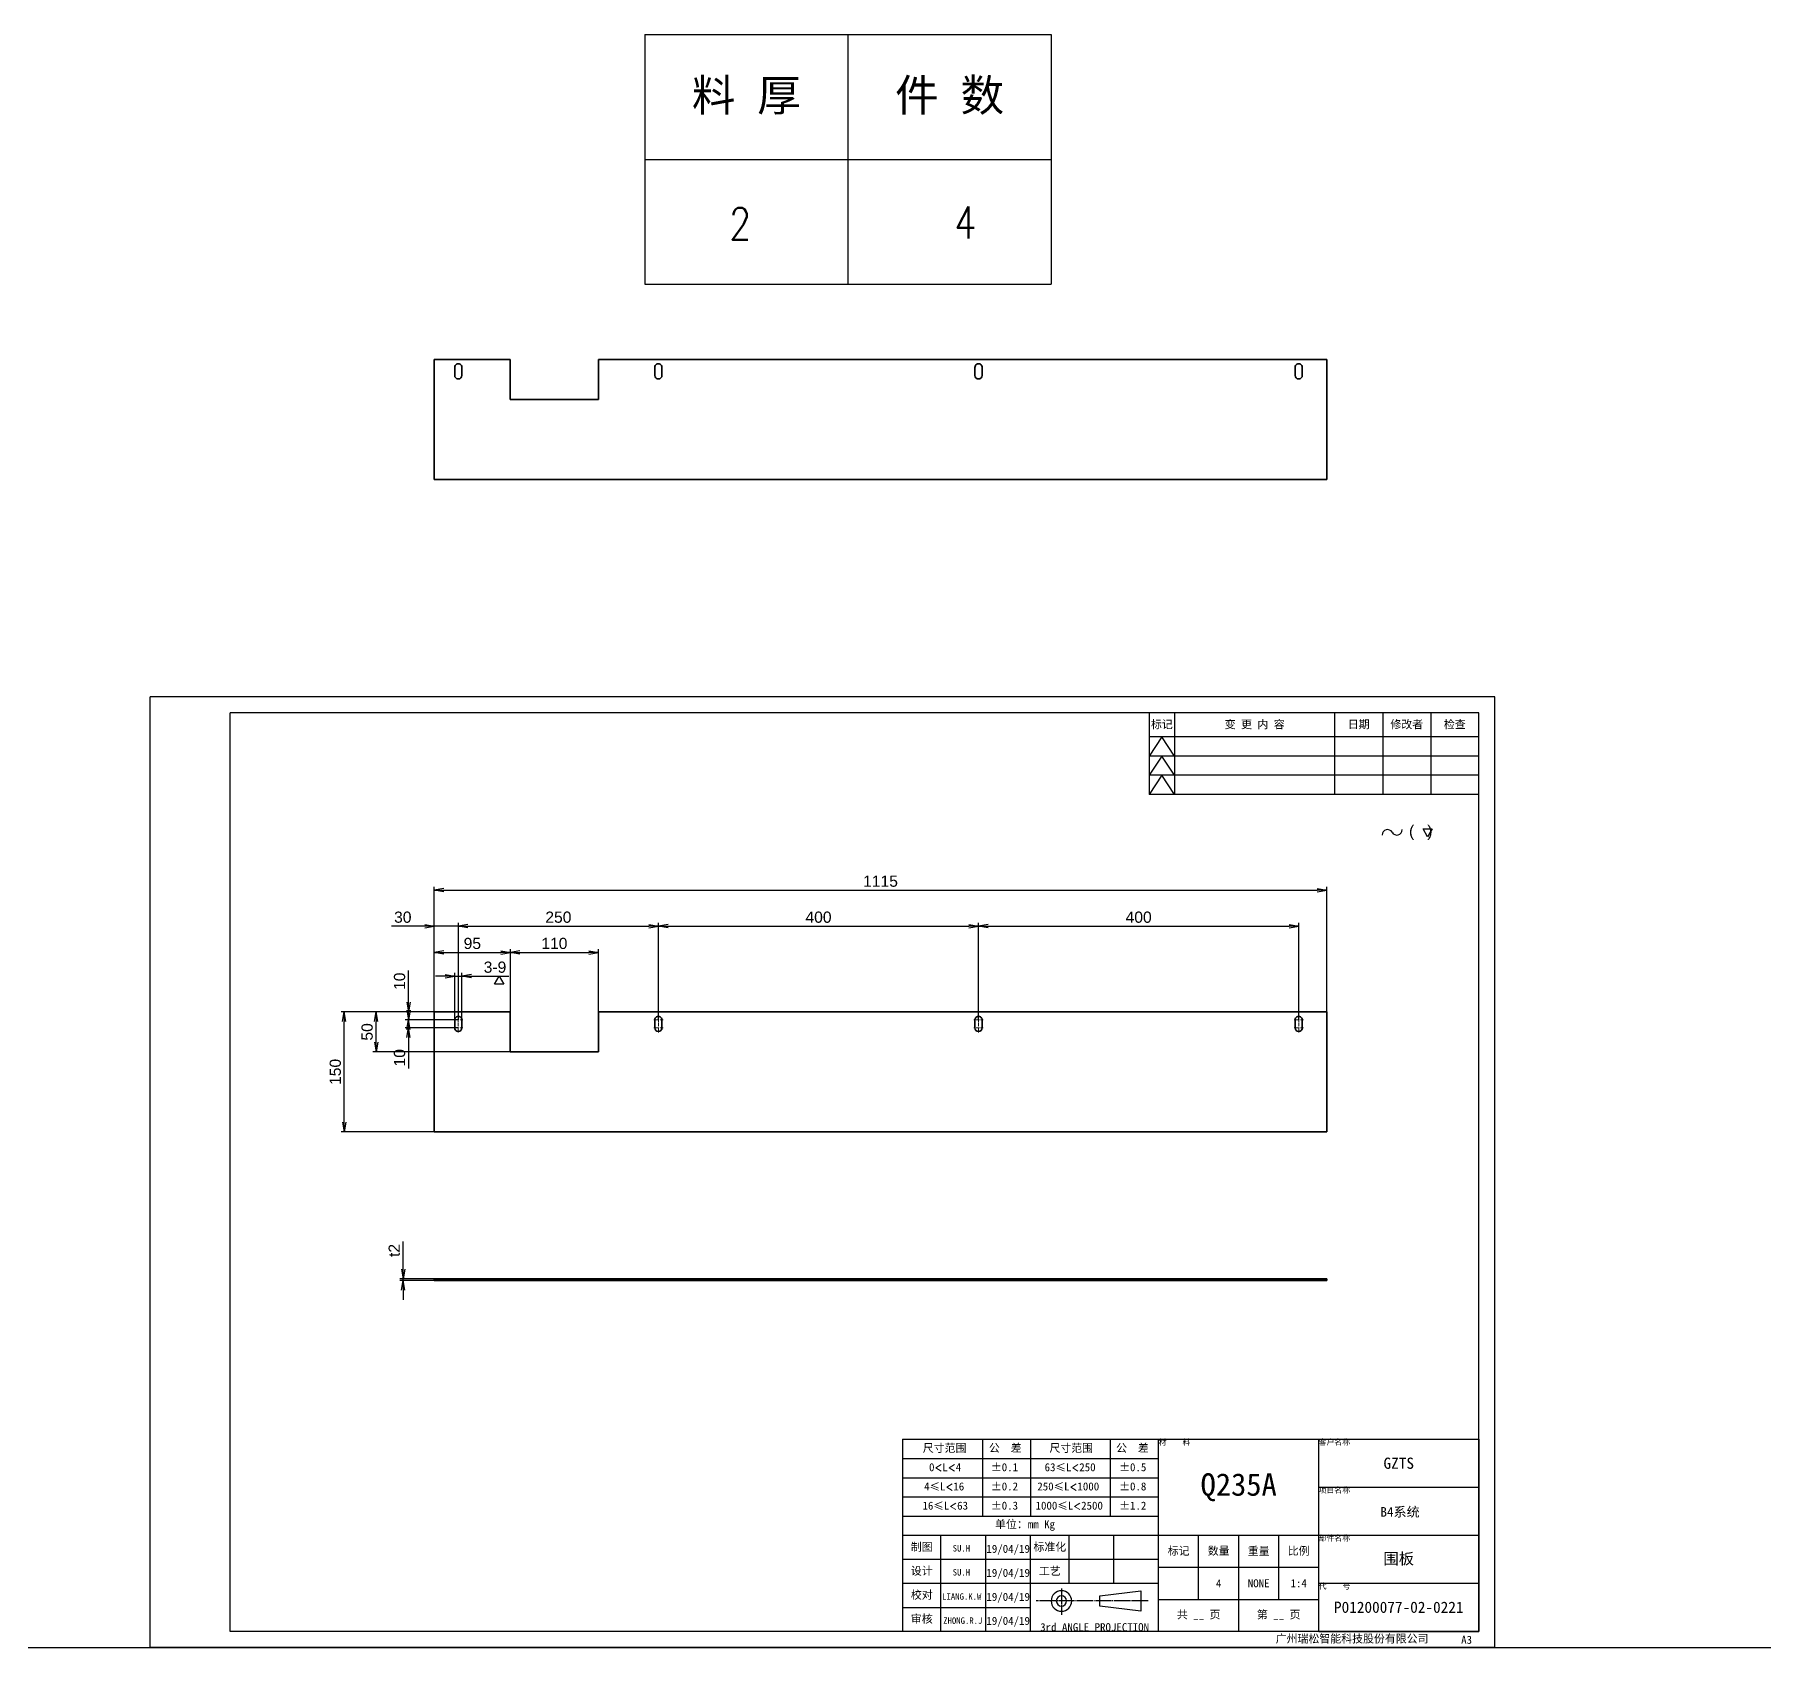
# Model space of a CAD drawing. Header units: millimetres. Extents: x -1727 to 307751, y -105919 to 6637.
# Drawn here: x 18690 to 20851, y 2062 to 4077 of the extents above; entities that cross this region are included whole.
import ezdxf
from ezdxf.enums import TextEntityAlignment as Align

# ---------------------------------------------------------------- set-up
doc = ezdxf.new("R2010")
doc.units = ezdxf.units.MM
for name, pattern in [('CENTER-HOKUTO', [23, 20, -1, 1, -1]), ('DASHDOT', [18.5, 12, -3, 0.5, -3]), ('DASHED', [15, 12, -3]), ('HIDDEN-HOKUTO', [3.8, 2.5, -1.3])]:
    doc.linetypes.add(name, pattern=pattern)
for name, color, linetype in [('AM_7', 2, 'CENTER-HOKUTO'), ('AM_HID', 1, 'HIDDEN-HOKUTO'), ('AM_VIS', 7, 'Continuous'), ('TITLE_FRAME', 7, 'Continuous'), ('WORD_DIM', 253, 'Continuous')]:
    doc.layers.add(name, color=color, linetype=linetype)
doc.layers.add('SOLID LINE', color=7, linetype='Continuous', lineweight=30)
doc.styles.add('DIM', font='txt.shx', dxfattribs={"width": 0.8, "bigfont": 'bigfont.shx'})
doc.styles.get("Standard").update_dxf_attribs({"font": 'arial.ttf'})
doc.dimstyles.new('STANDARD1-4', dxfattribs={"dimscale": 4, "dimtxt": 3.5, "dimasz": 3, "dimexe": 1, "dimexo": 0, "dimgap": 1, "dimtad": 3, "dimdsep": 46, "dimtxsty": 'Standard', "dimblk1": 'OPEN', "dimblk2": 'OPEN', "dimsah": 1, "dimcen": 0, "dimclrd": 256, "dimclre": 256, "dimclrt": 3, "dimazin": 2, "dimtfac": 1, "dimtmove": 0, "dimatfit": 3, "dimldrblk": 'OPEN', "dimfxl": 0, "dimtolj": 1, "dimlwd": 25, "dimlwe": 25, "dimarcsym": 0})

# ---------------------------------------------------------------- blocks, each defined once
blk = doc.blocks.new('shiage0')
at = {"layer": 'WORD_DIM', "color": 3, "linetype": 'Continuous'}
for centre, start, end in [((1.69, 0), 30, 180), ((4.61, 1.69), 210, 0)]:
    blk.add_arc(centre, 1.69, start, end, dxfattribs=at)
blk = doc.blocks.new('12')
at = {"layer": 'TITLE_FRAME', "color": 3, "linetype": 'Continuous'}
blk.add_lwpolyline([(20.46, 3.03), (19.01, 5.53), (21.9, 5.53)], close=True, dxfattribs=at)
blk.add_blockref('shiage0', (6.23, 3.56), dxfattribs=at)
blk.add_text('(   )', height=3.5, dxfattribs=at).set_placement((14.64, 3.08))
blk = doc.blocks.new('_OPEN')
at = {"color": 0}
for p, q in [((-1, 0.17), (0, 0)), ((-1, -0.17), (0, 0)), ((0, 0), (-1, 0))]:
    blk.add_line(p, q, dxfattribs=at)
blk = doc.blocks.new('*D115')
at = {"layer": 'DEFPOINTS', "color": 0, "linetype": 'Continuous', "transparency": 16777216}
for p in [(20304, 3008.2), (19189, 2856), (20304, 2856)]:
    blk.add_point(p, dxfattribs=at)
at = {"layer": 'WORD_DIM', "linetype": 'Continuous', "lineweight": 25, "transparency": 16777216}
for p, q in [((19189, 2856), (19189, 3012.2)), ((19201, 3008.2), (20292, 3008.2)), ((20304, 2856), (20304, 3012.2))]:
    blk.add_line(p, q, dxfattribs=at)
at = {"layer": 'WORD_DIM', "linetype": 'Continuous', "lineweight": 25, "transparency": 16777216, "xscale": 12, "yscale": 12, "zscale": 12, "rotation": 180}
blk.add_blockref('_OPEN', (19189, 3008.2), dxfattribs=at)
at = {"layer": 'WORD_DIM', "linetype": 'Continuous', "lineweight": 25, "transparency": 16777216, "xscale": 12, "yscale": 12, "zscale": 12}
blk.add_blockref('_OPEN', (20304, 3008.2), dxfattribs=at)
at = {"layer": 'WORD_DIM', "color": 3, "linetype": 'Continuous', "transparency": 16777216, "insert": (19746.5, 3019.3), "char_height": 14, "attachment_point": 5}
blk.add_mtext('\\A1;1115', dxfattribs=at)
blk = doc.blocks.new('*D116')
at = {"layer": 'DEFPOINTS', "color": 0, "linetype": 'Continuous', "transparency": 16777216}
for p in [(19076.5, 2856), (19189, 2856), (19189, 2706)]:
    blk.add_point(p, dxfattribs=at)
at = {"layer": 'WORD_DIM', "linetype": 'Continuous', "lineweight": 25, "transparency": 16777216}
for p, q in [((19189, 2856), (19072.5, 2856)), ((19076.5, 2718), (19076.5, 2844)), ((19189, 2706), (19072.5, 2706))]:
    blk.add_line(p, q, dxfattribs=at)
at = {"layer": 'WORD_DIM', "linetype": 'Continuous', "lineweight": 25, "transparency": 16777216, "xscale": 12, "yscale": 12, "zscale": 12}
for p, rotation in [((19076.5, 2856), 90), ((19076.5, 2706), 270)]:
    blk.add_blockref('_OPEN', p, dxfattribs=dict(at, rotation=rotation))
at = {"layer": 'WORD_DIM', "color": 3, "linetype": 'Continuous', "transparency": 16777216, "insert": (19065.3, 2781), "char_height": 14, "attachment_point": 5, "rotation": 90}
blk.add_mtext('\\A1;150', dxfattribs=at)
blk = doc.blocks.new('*D117')
at = {"layer": 'DEFPOINTS', "color": 0, "linetype": 'Continuous', "transparency": 16777216}
for p in [(19189, 2856), (19156.7, 2846), (19209, 2846)]:
    blk.add_point(p, dxfattribs=at)
at = {"layer": 'WORD_DIM', "linetype": 'Continuous', "lineweight": 25, "transparency": 16777216}
for p, q in [((19156.7, 2868), (19156.7, 2907.7)), ((19189, 2856), (19152.7, 2856)), ((19156.7, 2846), (19156.7, 2856)), ((19209, 2846), (19152.7, 2846)), ((19156.7, 2834), (19156.7, 2822))]:
    blk.add_line(p, q, dxfattribs=at)
at = {"layer": 'WORD_DIM', "linetype": 'Continuous', "lineweight": 25, "transparency": 16777216, "xscale": 12, "yscale": 12, "zscale": 12}
for p, rotation in [((19156.7, 2856), 270), ((19156.7, 2846), 90)]:
    blk.add_blockref('_OPEN', p, dxfattribs=dict(at, rotation=rotation))
at = {"layer": 'WORD_DIM', "color": 3, "linetype": 'Continuous', "transparency": 16777216, "insert": (19145.6, 2894.3), "char_height": 14, "attachment_point": 5, "rotation": 90}
blk.add_mtext('\\A1;10', dxfattribs=at)
blk = doc.blocks.new('*D118')
at = {"layer": 'DEFPOINTS', "color": 0, "linetype": 'Continuous', "transparency": 16777216}
for p in [(19156.7, 2836), (19219, 2846), (19219, 2836)]:
    blk.add_point(p, dxfattribs=at)
at = {"layer": 'WORD_DIM', "linetype": 'Continuous', "lineweight": 25, "transparency": 16777216}
for p, q in [((19156.7, 2858), (19156.7, 2870)), ((19219, 2846), (19152.7, 2846)), ((19219, 2836), (19152.7, 2836)), ((19156.7, 2846), (19156.7, 2836)), ((19156.7, 2824), (19156.7, 2785.3))]:
    blk.add_line(p, q, dxfattribs=at)
at = {"layer": 'WORD_DIM', "linetype": 'Continuous', "lineweight": 25, "transparency": 16777216, "xscale": 12, "yscale": 12, "zscale": 12}
for p, rotation in [((19156.7, 2846), 270), ((19156.7, 2836), 90)]:
    blk.add_blockref('_OPEN', p, dxfattribs=dict(at, rotation=rotation))
at = {"layer": 'WORD_DIM', "color": 3, "linetype": 'Continuous', "transparency": 16777216, "insert": (19145.6, 2798.7), "char_height": 14, "attachment_point": 5, "rotation": 90}
blk.add_mtext('\\A1;10', dxfattribs=at)
blk = doc.blocks.new('*D119')
at = {"layer": 'DEFPOINTS', "color": 0, "linetype": 'Continuous', "transparency": 16777216}
for p in [(19219, 2963.2), (19189, 2891.7), (19219, 2881.7)]:
    blk.add_point(p, dxfattribs=at)
at = {"layer": 'WORD_DIM', "linetype": 'Continuous', "lineweight": 25, "transparency": 16777216}
for p, q in [((19177, 2963.2), (19135.6, 2963.2)), ((19189, 2891.7), (19189, 2967.2)), ((19219, 2963.2), (19189, 2963.2)), ((19219, 2881.7), (19219, 2967.2)), ((19231, 2963.2), (19243, 2963.2))]:
    blk.add_line(p, q, dxfattribs=at)
at = {"layer": 'WORD_DIM', "linetype": 'Continuous', "lineweight": 25, "transparency": 16777216, "xscale": 12, "yscale": 12, "zscale": 12}
blk.add_blockref('_OPEN', (19189, 2963.2), dxfattribs=at)
at = {"layer": 'WORD_DIM', "linetype": 'Continuous', "lineweight": 25, "transparency": 16777216, "xscale": 12, "yscale": 12, "zscale": 12, "rotation": 180}
blk.add_blockref('_OPEN', (19219, 2963.2), dxfattribs=at)
at = {"layer": 'WORD_DIM', "color": 3, "linetype": 'Continuous', "transparency": 16777216, "insert": (19149.6, 2974.3), "char_height": 14, "attachment_point": 5}
blk.add_mtext('\\A1;30', dxfattribs=at)
blk = doc.blocks.new('*D120')
at = {"layer": 'DEFPOINTS', "color": 0, "linetype": 'Continuous', "transparency": 16777216}
for p in [(19869, 2963.2), (19469, 2846), (19869, 2846)]:
    blk.add_point(p, dxfattribs=at)
at = {"layer": 'WORD_DIM', "linetype": 'Continuous', "lineweight": 25, "transparency": 16777216}
for p, q in [((19469, 2846), (19469, 2967.2)), ((19481, 2963.2), (19857, 2963.2)), ((19869, 2846), (19869, 2967.2))]:
    blk.add_line(p, q, dxfattribs=at)
at = {"layer": 'WORD_DIM', "linetype": 'Continuous', "lineweight": 25, "transparency": 16777216, "xscale": 12, "yscale": 12, "zscale": 12, "rotation": 180}
blk.add_blockref('_OPEN', (19469, 2963.2), dxfattribs=at)
at = {"layer": 'WORD_DIM', "linetype": 'Continuous', "lineweight": 25, "transparency": 16777216, "xscale": 12, "yscale": 12, "zscale": 12}
blk.add_blockref('_OPEN', (19869, 2963.2), dxfattribs=at)
at = {"layer": 'WORD_DIM', "color": 3, "linetype": 'Continuous', "transparency": 16777216, "insert": (19669, 2974.3), "char_height": 14, "attachment_point": 5}
blk.add_mtext('\\A1;400', dxfattribs=at)
blk = doc.blocks.new('*D121')
at = {"layer": 'DEFPOINTS', "color": 0, "linetype": 'Continuous', "transparency": 16777216}
for p in [(19223.5, 2900.7), (19214.5, 2846), (19223.5, 2846)]:
    blk.add_point(p, dxfattribs=at)
at = {"layer": 'WORD_DIM', "linetype": 'Continuous', "lineweight": 25, "transparency": 16777216}
for p, q in [((19202.5, 2900.7), (19190.5, 2900.7)), ((19214.5, 2846), (19214.5, 2904.7)), ((19214.5, 2900.7), (19223.5, 2900.7)), ((19223.5, 2846), (19223.5, 2904.7)), ((19235.5, 2900.7), (19282, 2900.7))]:
    blk.add_line(p, q, dxfattribs=at)
at = {"layer": 'WORD_DIM', "linetype": 'Continuous', "lineweight": 25, "transparency": 16777216, "xscale": 12, "yscale": 12, "zscale": 12}
blk.add_blockref('_OPEN', (19214.5, 2900.7), dxfattribs=at)
at = {"layer": 'WORD_DIM', "linetype": 'Continuous', "lineweight": 25, "transparency": 16777216, "xscale": 12, "yscale": 12, "zscale": 12, "rotation": 180}
blk.add_blockref('_OPEN', (19223.5, 2900.7), dxfattribs=at)
at = {"layer": 'WORD_DIM', "color": 3, "linetype": 'Continuous', "transparency": 16777216, "insert": (19264.8, 2911.8), "char_height": 14, "attachment_point": 5}
blk.add_mtext('\\A1;3-9', dxfattribs=at)
blk = doc.blocks.new('shiage1')
at = {"layer": 'WORD_DIM', "color": 3, "linetype": 'Continuous'}
for p, q in [((0, 0), (-1.44, 2.5)), ((-1.44, 2.5), (1.44, 2.5)), ((1.44, 2.5), (0, 0))]:
    blk.add_line(p, q, dxfattribs=at)
blk = doc.blocks.new('*D122')
at = {"layer": 'DEFPOINTS', "color": 0, "linetype": 'Continuous', "transparency": 16777216}
for p in [(19469, 2963.2), (19219, 2846), (19469, 2846)]:
    blk.add_point(p, dxfattribs=at)
at = {"layer": 'WORD_DIM', "linetype": 'Continuous', "lineweight": 25, "transparency": 16777216}
for p, q in [((19219, 2846), (19219, 2967.2)), ((19231, 2963.2), (19457, 2963.2)), ((19469, 2846), (19469, 2967.2))]:
    blk.add_line(p, q, dxfattribs=at)
at = {"layer": 'WORD_DIM', "linetype": 'Continuous', "lineweight": 25, "transparency": 16777216, "xscale": 12, "yscale": 12, "zscale": 12, "rotation": 180}
blk.add_blockref('_OPEN', (19219, 2963.2), dxfattribs=at)
at = {"layer": 'WORD_DIM', "linetype": 'Continuous', "lineweight": 25, "transparency": 16777216, "xscale": 12, "yscale": 12, "zscale": 12}
blk.add_blockref('_OPEN', (19469, 2963.2), dxfattribs=at)
at = {"layer": 'WORD_DIM', "color": 3, "linetype": 'Continuous', "transparency": 16777216, "insert": (19344, 2974.3), "char_height": 14, "attachment_point": 5}
blk.add_mtext('\\A1;250', dxfattribs=at)
blk = doc.blocks.new('*D123')
at = {"layer": 'DEFPOINTS', "color": 0, "linetype": 'Continuous', "transparency": 16777216}
for p in [(20269, 2963.2), (19869, 2846), (20269, 2846)]:
    blk.add_point(p, dxfattribs=at)
at = {"layer": 'WORD_DIM', "linetype": 'Continuous', "lineweight": 25, "transparency": 16777216}
for p, q in [((19869, 2846), (19869, 2967.2)), ((19881, 2963.2), (20257, 2963.2)), ((20269, 2846), (20269, 2967.2))]:
    blk.add_line(p, q, dxfattribs=at)
at = {"layer": 'WORD_DIM', "linetype": 'Continuous', "lineweight": 25, "transparency": 16777216, "xscale": 12, "yscale": 12, "zscale": 12, "rotation": 180}
blk.add_blockref('_OPEN', (19869, 2963.2), dxfattribs=at)
at = {"layer": 'WORD_DIM', "linetype": 'Continuous', "lineweight": 25, "transparency": 16777216, "xscale": 12, "yscale": 12, "zscale": 12}
blk.add_blockref('_OPEN', (20269, 2963.2), dxfattribs=at)
at = {"layer": 'WORD_DIM', "color": 3, "linetype": 'Continuous', "transparency": 16777216, "insert": (20069, 2974.3), "char_height": 14, "attachment_point": 5}
blk.add_mtext('\\A1;400', dxfattribs=at)
blk = doc.blocks.new('*D155')
at = {"layer": 'DEFPOINTS', "color": 0, "linetype": 'Continuous', "transparency": 16777216}
for p in [(19284, 2930.3), (19189, 2856), (19284, 2856)]:
    blk.add_point(p, dxfattribs=at)
at = {"layer": 'WORD_DIM', "linetype": 'Continuous', "lineweight": 25, "transparency": 16777216}
for p, q in [((19189, 2856), (19189, 2934.3)), ((19201, 2930.3), (19272, 2930.3)), ((19284, 2856), (19284, 2934.3))]:
    blk.add_line(p, q, dxfattribs=at)
at = {"layer": 'WORD_DIM', "linetype": 'Continuous', "lineweight": 25, "transparency": 16777216, "xscale": 12, "yscale": 12, "zscale": 12, "rotation": 180}
blk.add_blockref('_OPEN', (19189, 2930.3), dxfattribs=at)
at = {"layer": 'WORD_DIM', "linetype": 'Continuous', "lineweight": 25, "transparency": 16777216, "xscale": 12, "yscale": 12, "zscale": 12}
blk.add_blockref('_OPEN', (19284, 2930.3), dxfattribs=at)
at = {"layer": 'WORD_DIM', "color": 3, "linetype": 'Continuous', "transparency": 16777216, "insert": (19236.5, 2941.5), "char_height": 14, "attachment_point": 5}
blk.add_mtext('\\A1;95', dxfattribs=at)
blk = doc.blocks.new('*D156')
at = {"layer": 'DEFPOINTS', "color": 0, "linetype": 'Continuous', "transparency": 16777216}
for p in [(19394, 2930.3), (19284, 2856), (19394, 2856)]:
    blk.add_point(p, dxfattribs=at)
at = {"layer": 'WORD_DIM', "linetype": 'Continuous', "lineweight": 25, "transparency": 16777216}
for p, q in [((19284, 2856), (19284, 2934.3)), ((19296, 2930.3), (19382, 2930.3)), ((19394, 2856), (19394, 2934.3))]:
    blk.add_line(p, q, dxfattribs=at)
at = {"layer": 'WORD_DIM', "linetype": 'Continuous', "lineweight": 25, "transparency": 16777216, "xscale": 12, "yscale": 12, "zscale": 12, "rotation": 180}
blk.add_blockref('_OPEN', (19284, 2930.3), dxfattribs=at)
at = {"layer": 'WORD_DIM', "linetype": 'Continuous', "lineweight": 25, "transparency": 16777216, "xscale": 12, "yscale": 12, "zscale": 12}
blk.add_blockref('_OPEN', (19394, 2930.3), dxfattribs=at)
at = {"layer": 'WORD_DIM', "color": 3, "linetype": 'Continuous', "transparency": 16777216, "insert": (19339, 2941.5), "char_height": 14, "attachment_point": 5}
blk.add_mtext('\\A1;110', dxfattribs=at)
blk = doc.blocks.new('*D157')
at = {"layer": 'DEFPOINTS', "color": 0, "linetype": 'Continuous', "transparency": 16777216}
for p in [(19116.2, 2856), (19284, 2856), (19284, 2806)]:
    blk.add_point(p, dxfattribs=at)
at = {"layer": 'WORD_DIM', "linetype": 'Continuous', "lineweight": 25, "transparency": 16777216}
for p, q in [((19284, 2856), (19112.2, 2856)), ((19116.2, 2818), (19116.2, 2844)), ((19284, 2806), (19112.2, 2806))]:
    blk.add_line(p, q, dxfattribs=at)
at = {"layer": 'WORD_DIM', "linetype": 'Continuous', "lineweight": 25, "transparency": 16777216, "xscale": 12, "yscale": 12, "zscale": 12}
for p, rotation in [((19116.2, 2856), 90), ((19116.2, 2806), 270)]:
    blk.add_blockref('_OPEN', p, dxfattribs=dict(at, rotation=rotation))
at = {"layer": 'WORD_DIM', "color": 3, "linetype": 'Continuous', "transparency": 16777216, "insert": (19105.1, 2831), "char_height": 14, "attachment_point": 5, "rotation": 90}
blk.add_mtext('\\A1;50', dxfattribs=at)
blk = doc.blocks.new('*D158')
at = {"layer": 'DEFPOINTS', "color": 0, "linetype": 'Continuous', "transparency": 16777216}
for p in [(19150, 2522.3), (19189, 2522.3), (19189, 2520.3)]:
    blk.add_point(p, dxfattribs=at)
at = {"layer": 'WORD_DIM', "linetype": 'Continuous', "lineweight": 25, "transparency": 16777216}
for p, q in [((19150, 2534.3), (19150, 2569.2)), ((19189, 2522.3), (19146, 2522.3)), ((19189, 2520.3), (19146, 2520.3)), ((19150, 2520.3), (19150, 2522.3)), ((19150, 2508.3), (19150, 2496.3))]:
    blk.add_line(p, q, dxfattribs=at)
at = {"layer": 'WORD_DIM', "linetype": 'Continuous', "lineweight": 25, "transparency": 16777216, "xscale": 12, "yscale": 12, "zscale": 12}
for p, rotation in [((19150, 2522.3), 270), ((19150, 2520.3), 90)]:
    blk.add_blockref('_OPEN', p, dxfattribs=dict(at, rotation=rotation))
at = {"layer": 'WORD_DIM', "color": 3, "linetype": 'Continuous', "transparency": 16777216, "insert": (19138.9, 2557.8), "char_height": 14, "attachment_point": 5, "rotation": 90}
blk.add_mtext('\\A1;t2', dxfattribs=at)
blk = doc.blocks.new('*T16')
at = {"color": 0, "linetype": 'ByBlock', "lineweight": -2, "transparency": 16777216}
for p, q in [((0, 0), (127, 0)), ((0, 0), (0, -78)), ((63.5, 0), (63.5, -78)), ((127, 0), (127, -78)), ((0, -39), (127, -39)), ((0, -78), (127, -78))]:
    blk.add_line(p, q, dxfattribs=at)
at = {"color": 0, "transparency": 16777216, "char_height": 10, "width": 60.5, "attachment_point": 5}
for s, insert in [('{\\fSimSun|b0|i0|c134|p2;料 厚}', (31.75, -19.5)), ('{\\fSimSun|b0|i0|c134|p2;件 数}', (95.25, -19.5))]:
    blk.add_mtext(s, dxfattribs=dict(at, insert=insert))
blk = doc.blocks.new('拆图参数')
blk.add_blockref('*T16', (-63.5, 78))
at = {"style": 'DIM', "width": 0.8}
blk.add_attdef('6', text='', height=10, dxfattribs=at).set_placement((-37.13, 18.91), align=Align.MIDDLE_LEFT)
blk.add_attdef('1', text='', height=10, dxfattribs=at).set_placement((36.65, 19.27), align=Align.MIDDLE_CENTER)

msp = doc.modelspace()

# ---------------------------------------------------------------- linework, layer by layer
at = {"color": 7, "lineweight": 35}
for p, q in [((19188.95745, 3521.51001), (19188.95745, 3671.51001)), ((19283.95745, 3671.51001), (19188.95745, 3671.51001)), ((19283.95745, 3621.51001), (19283.95745, 3671.51001)), ((20303.95745, 3671.51001), (19393.95745, 3671.51001)), ((19393.95745, 3671.51001), (19393.95745, 3621.51001)), ((20303.95745, 3671.51001), (20303.95745, 3521.51001)), ((19393.95745, 3621.51001), (19283.95745, 3621.51001)), ((20303.95745, 3521.51001), (19188.95745, 3521.51001)), ((19188.95745, 2706.01649), (19188.95745, 2856.01649)), ((19283.95745, 2856.01649), (19188.95745, 2856.01649)), ((19283.95745, 2806.01649), (19283.95745, 2856.01649)), ((20303.95745, 2856.01649), (19393.95745, 2856.01649)), ((19393.95745, 2856.01649), (19393.95745, 2806.01649)), ((20303.95745, 2856.01649), (20303.95745, 2706.01649)), ((19393.95745, 2806.01649), (19283.95745, 2806.01649)), ((20303.95745, 2706.01649), (19188.95745, 2706.01649)), ((20303.95745, 2522.28473), (19188.95745, 2522.28473)), ((20303.95745, 2520.28473), (19188.95745, 2520.28473))]:
    msp.add_line(p, q, dxfattribs=at)
at = {"color": 7, "lineweight": 35, "ltscale": 0.25}
for p, q in [((19214.45745, 3661.51001), (19214.45745, 3651.51001)), ((19223.45745, 3651.51001), (19223.45745, 3661.51001)), ((19464.45745, 3661.51001), (19464.45745, 3651.51001)), ((19473.45745, 3651.51001), (19473.45745, 3661.51001)), ((19864.45745, 3661.51001), (19864.45745, 3651.51001)), ((19873.45745, 3651.51001), (19873.45745, 3661.51001)), ((20264.45745, 3661.51001), (20264.45745, 3651.51001)), ((20273.45745, 3651.51001), (20273.45745, 3661.51001)), ((19214.45745, 2846.01649), (19214.45745, 2836.01649)), ((19223.45745, 2836.01649), (19223.45745, 2846.01649)), ((19464.45745, 2846.01649), (19464.45745, 2836.01649)), ((19473.45745, 2836.01649), (19473.45745, 2846.01649)), ((19864.45745, 2846.01649), (19864.45745, 2836.01649)), ((19873.45745, 2836.01649), (19873.45745, 2846.01649)), ((20264.45745, 2846.01649), (20264.45745, 2836.01649)), ((20273.45745, 2836.01649), (20273.45745, 2846.01649))]:
    msp.add_line(p, q, dxfattribs=at)
at = {"color": 7, "lineweight": 35, "ltscale": 0.05}
for p, q in [((19188.95745, 2522.28473), (19188.95745, 2520.28473)), ((20303.95745, 2522.28473), (20303.95745, 2520.28473))]:
    msp.add_line(p, q, dxfattribs=at)
msp.add_line((948.78877, 2061.71112), (37575.47155, 2061.71112))
at = {"color": 7, "lineweight": 35}
for centre, start, end in [((19218.95745, 3661.51001), 0, 180.00000501), ((19468.95745, 3661.51001), 0, 180.00000501), ((19868.95745, 3661.51001), 0, 180.00000501), ((20268.95745, 3661.51001), 0, 180.00000501), ((19218.95745, 3651.51001), 180.00000501, 0), ((19468.95745, 3651.51001), 180.00000501, 0), ((19868.95745, 3651.51001), 180.00000501, 0), ((20268.95745, 3651.51001), 180.00000501, 0), ((19218.95745, 2846.01649), 0, 180.00000501), ((19218.95745, 2836.01649), 180.00000501, 0), ((19468.95745, 2846.01649), 0, 180.00000501), ((19468.95745, 2836.01649), 180.00000501, 0), ((19868.95745, 2846.01649), 0, 180.00000501), ((19868.95745, 2836.01649), 180.00000501, 0), ((20268.95745, 2846.01649), 0, 180.00000501), ((20268.95745, 2836.01649), 180.00000501, 0)]:
    msp.add_arc(centre, 4.5, start, end, dxfattribs=at)
at = {"layer": 'AM_7', "color": 2, "linetype": 'DASHDOT', "lineweight": 13, "ltscale": 0.29248}
for p, q in [((19224.80706, 2846.01649), (19213.10784, 2846.01649)), ((19224.80706, 2836.01649), (19213.10784, 2836.01649)), ((19474.80706, 2846.01649), (19463.10784, 2846.01649)), ((19474.80706, 2836.01649), (19463.10784, 2836.01649)), ((19874.80706, 2846.01649), (19863.10784, 2846.01649)), ((19874.80706, 2836.01649), (19863.10784, 2836.01649)), ((20274.80706, 2846.01649), (20263.10784, 2846.01649)), ((20274.80706, 2836.01649), (20263.10784, 2836.01649))]:
    msp.add_line(p, q, dxfattribs=at)
at = {"layer": 'AM_7', "color": 2, "linetype": 'DASHDOT', "lineweight": 13, "ltscale": 0.292499}
for p, q in [((19218.95745, 2851.86647), (19218.95745, 2840.16652)), ((19218.95745, 2841.86647), (19218.95745, 2830.16652)), ((19468.95745, 2851.86647), (19468.95745, 2840.16652)), ((19468.95745, 2841.86647), (19468.95745, 2830.16652)), ((19868.95745, 2851.86647), (19868.95745, 2840.16652)), ((19868.95745, 2841.86647), (19868.95745, 2830.16652)), ((20268.95745, 2851.86647), (20268.95745, 2840.16652)), ((20268.95745, 2841.86647), (20268.95745, 2830.16652))]:
    msp.add_line(p, q, dxfattribs=at)
at = {"layer": 'AM_7', "color": 2, "linetype": 'DASHDOT', "lineweight": 13, "ltscale": 0.060015}
for p, q in [((19218.95745, 2522.48477), (19218.95745, 2520.08416)), ((19468.95745, 2522.48477), (19468.95745, 2520.08416)), ((19868.95745, 2522.48477), (19868.95745, 2520.08416)), ((20268.95745, 2522.48477), (20268.95745, 2520.08416))]:
    msp.add_line(p, q, dxfattribs=at)
at = {"layer": 'AM_HID', "color": 1, "linetype": 'DASHED', "lineweight": 13, "ltscale": 0.05}
for p, q in [((19214.45745, 2520.28473), (19214.45745, 2522.28473)), ((19223.45745, 2520.28473), (19223.45745, 2522.28473)), ((19283.95745, 2522.28473), (19283.95745, 2520.28473)), ((19393.95745, 2522.28473), (19393.95745, 2520.28473)), ((19464.45745, 2520.28473), (19464.45745, 2522.28473)), ((19473.45745, 2520.28473), (19473.45745, 2522.28473)), ((19864.45745, 2520.28473), (19864.45745, 2522.28473)), ((19873.45745, 2520.28473), (19873.45745, 2522.28473)), ((20264.45745, 2520.28473), (20264.45745, 2522.28473)), ((20273.45745, 2520.28473), (20273.45745, 2522.28473))]:
    msp.add_line(p, q, dxfattribs=at)
at = {"layer": 'AM_VIS', "linetype": 'Continuous'}
for p, q in [((20493.98623, 3229.8045), (18933.98623, 3229.8045)), ((18933.98623, 2081.8045), (18933.98623, 3229.8045)), ((20493.98623, 2081.8045), (20493.98623, 3229.8045)), ((20493.98623, 2081.8045), (18933.98623, 2081.8045))]:
    msp.add_line(p, q, dxfattribs=at)
at = {"layer": 'TITLE_FRAME', "linetype": 'Continuous'}
for p, q in [((20081.98623, 3229.8045), (20081.98623, 3127.8045)), ((20113.98623, 3229.8045), (20113.98623, 3127.8045)), ((20313.98623, 3127.8045), (20313.98623, 3229.8045)), ((20373.98623, 3229.8045), (20373.98623, 3127.8045)), ((20433.98623, 3229.8045), (20433.98623, 3127.8045)), ((20493.98623, 3127.8045), (20493.98623, 3229.8045)), ((20493.98623, 3199.8045), (20081.98623, 3199.8045)), ((20097.98623, 3199.8045), (20081.98623, 3175.8045)), ((20113.98623, 3175.8045), (20097.98623, 3199.8045)), ((20493.98623, 3175.8045), (20081.98623, 3175.8045)), ((20097.98623, 3175.8045), (20081.98623, 3151.8045)), ((20113.98623, 3151.8045), (20097.98623, 3175.8045)), ((20493.98623, 3151.8045), (20081.98623, 3151.8045)), ((20097.98623, 3151.8045), (20081.98623, 3127.8045)), ((20113.98623, 3127.8045), (20097.98623, 3151.8045)), ((20493.98623, 3127.8045), (20081.98623, 3127.8045)), ((19773.98623, 2321.8045), (20493.98623, 2321.8045)), ((19773.98623, 2321.8045), (19773.98623, 2081.8045)), ((19873.98623, 2321.8045), (19873.98623, 2225.8045)), ((19933.98623, 2321.8045), (19933.98623, 2225.8045)), ((20033.98623, 2225.8045), (20033.98623, 2321.8045)), ((20093.98623, 2081.8045), (20093.98623, 2321.8045)), ((20293.98623, 2081.8045), (20293.98623, 2321.8045)), ((19773.98623, 2297.8045), (20093.98623, 2297.8045)), ((19773.98623, 2273.8045), (20093.98623, 2273.8045)), ((19773.98623, 2249.8045), (20093.98623, 2249.8045)), ((20293.98623, 2261.8045), (20493.98623, 2261.8045)), ((19773.98623, 2225.8045), (20093.98623, 2225.8045)), ((19773.98623, 2201.8045), (20493.98623, 2201.8045)), ((19821.98623, 2081.8045), (19821.98623, 2201.8045)), ((19877.98623, 2081.8045), (19877.98623, 2201.8045)), ((19933.98623, 2081.8045), (19933.98623, 2201.8045)), ((19981.98623, 2141.8045), (19981.98623, 2201.8045)), ((20037.98623, 2141.8045), (20037.98623, 2201.8045)), ((20143.98623, 2121.8045), (20143.98623, 2201.8045)), ((20193.98623, 2081.8045), (20193.98623, 2201.8045)), ((20243.98623, 2121.8045), (20243.98623, 2201.8045)), ((19773.98623, 2171.8045), (20093.98623, 2171.8045)), ((20093.98623, 2161.8045), (20293.98623, 2161.8045)), ((19773.98623, 2141.8045), (20093.98623, 2141.8045)), ((20293.98623, 2141.8045), (20493.98623, 2141.8045)), ((20093.98623, 2121.8045), (20293.98623, 2121.8045)), ((19773.98623, 2111.8045), (19933.98623, 2111.8045))]:
    msp.add_line(p, q, dxfattribs=at)
at = {"layer": 'TITLE_FRAME', "color": 2, "linetype": 'CENTER-HOKUTO'}
for p, q in [((20080.94657, 2119.73418), (19940.91457, 2119.73418)), ((19972.52417, 2135.47818), (19972.52417, 2102.40298))]:
    msp.add_line(p, q, dxfattribs=at)
at = {"layer": 'TITLE_FRAME', "color": 3, "linetype": 'Continuous'}
for p, q in [((20020.52417, 2126.13418), (20071.72417, 2132.53418)), ((20020.52417, 2113.33418), (20020.52417, 2126.13418)), ((20071.72417, 2132.53418), (20071.72417, 2106.93418)), ((20071.72417, 2106.93418), (20020.52417, 2113.33418))]:
    msp.add_line(p, q, dxfattribs=at)
for radius in [12.8, 6.4]:
    msp.add_arc((19972.52417, 2119.73418), radius, 0, 359.98938268, dxfattribs=at)
at = {"layer": 'WORD_DIM', "linetype": 'Continuous'}
for p, q in [((18833.98623, 2061.8045), (18833.98623, 3249.8045)), ((20513.98623, 3249.8045), (18833.98623, 3249.8045)), ((20513.98623, 2061.8045), (20513.98623, 3249.8045)), ((20493.98623, 2321.8045), (20493.98623, 2081.8045)), ((20293.98623, 2081.8045), (20493.98623, 2081.8045)), ((20513.98623, 2061.8045), (18833.98623, 2061.8045))]:
    msp.add_line(p, q, dxfattribs=at)

# ---------------------------------------------------------------- block references
at = {"xscale": 4, "yscale": 4, "zscale": 4}
msp.add_blockref('拆图参数', (19705.83938, 3765.46784), dxfattribs=at).add_auto_attribs({'1': '4', '6': '2'})
at = {"layer": 'WORD_DIM', "linetype": 'Continuous', "xscale": 4, "yscale": 4, "zscale": 4}
msp.add_blockref('12', (20348.25694, 3062.83085), dxfattribs=at)
at = {"layer": 'WORD_DIM', "color": 3, "linetype": 'Continuous', "xscale": 4, "yscale": 4, "zscale": 4, "rotation": 180}
msp.add_blockref('shiage1', (19269.89691, 2900.66243), dxfattribs=at)

# ---------------------------------------------------------------- texts
at = {"layer": 'SOLID LINE', "ltscale": 0.5}
for s, insert, char_height, width, attachment_point in [('\\pt60;{\\fSimHei|b0|i0|c134|p2;\\C3;标记}', (20097.98623, 3214.8045), 10, 32, 5), ('\\pt60;{\\fSimHei|b0|i0|c134|p2;\\C3;变 更 内 容}', (20213.98623, 3214.8045), 10, 200, 5), ('\\pt60;{\\fSimHei|b0|i0|c134|p2;\\C3;日期}', (20343.98623, 3214.8045), 10, 60, 5), ('\\pt60;{\\fSimHei|b0|i0|c134|p2;\\C3;修改者}', (20403.98623, 3214.8045), 10, 60, 5), ('\\pt60;{\\fSimHei|b0|i0|c134|p2;\\C3;检查}', (20463.98623, 3214.8045), 10, 60, 5), ('\\pt60;{\\fSimHei|b0|i0|c134|p2;\\C3;尺寸范围}', (19799.26608, 2315.92025), 10, 181.2060754, 1), ('\\pt60;{\\fSimHei|b0|i0|c134|p2;\\C3;公  差}', (19881.88105, 2315.92025), 10, 181.2060754, 1), ('\\pt60;{\\fSimHei|b0|i0|c134|p2;\\C3;尺寸范围}', (19957.45589, 2315.92025), 10, 181.2060754, 1), ('\\pt60;{\\fSimHei|b0|i0|c134|p2;\\C3;公  差}', (20040.81048, 2315.92025), 10, 181.2060754, 1), ('{\\fSimHei|b0|i0|c134|p2;\\C3;材    料}', (20093.98623, 2321.8045), 7, 200, 1), ('\\pt42;{\\fSimHei|b0|i0|c134|p2;\\C3;客户名称}', (20293.98623, 2321.8045), 7, 200, 1), ('\\pt60;{\\fSimHei|b0|i0|c134|p2;\\C3;0\\Fromans,bigfont|c134;\\H0.9583x;<\\fSimHei|b0|i0|c134|p2;\\H1.044x;L\\Fromans,bigfont|c134;\\H0.9583x;<\\fSimHei|b0|i0|c134|p2;\\H1.044x;4}', (19807.10836, 2291.92025), 10, 181.2060754, 1), ('\\pt60;{\\fSimHei|b0|i0|c134|p2;\\C3;%%P0.1}', (19884.3156, 2291.92025), 10, 181.2060754, 1), ('\\pt60;{\\fSimHei|b0|i0|c134|p2;\\C3;63\\H0.9583x;≤\\H1.044x;L\\Fromans,bigfont|c134;\\H0.9579x;<\\fSimHei|b0|i0|c134|p2;\\H1.044x;250}', (19951.52096, 2291.92025), 10, 181.2060754, 1), ('\\pt60;{\\fSimHei|b0|i0|c134|p2;\\C3;%%P0.5}', (20044.5969, 2291.92025), 10, 181.2060754, 1), ('{\\fSimHei|b0|i0|c134|p2;\\C3;GZTS}', (20393.98623, 2291.8045), 14, 200, 5), ('\\pt168;{\\fSimHei|b0|i0|c134|p2;\\C3;Q235A}', (20193.98623, 2261.8045), 28, 200, 5), ('\\pt60;{\\fSimHei|b0|i0|c134|p2;\\C3;4\\H0.9583x;≤\\H1.043x;L\\Fromans,bigfont|c134;\\H0.9588x;<\\fSimHei|b0|i0|c134|p2;\\H1.043x;16}', (19800.97229, 2267.92025), 10, 181.2060754, 1), ('\\pt60;{\\fSimHei|b0|i0|c134|p2;\\C3;%%P0.2}', (19884.3156, 2267.92025), 10, 181.2060754, 1), ('\\pt60;{\\fSimHei|b0|i0|c134|p2;\\C3;250\\H0.9583x;≤\\H1.044x;L\\Fromans,bigfont|c134;\\H0.9579x;<\\fSimHei|b0|i0|c134|p2;\\H1.044x;1000}', (19942.3904, 2267.92025), 10, 181.2060754, 1), ('\\pt60;{\\fSimHei|b0|i0|c134|p2;\\C3;%%P0.8}', (20044.5969, 2267.92025), 10, 181.2060754, 1), ('\\pt42;{\\fSimHei|b0|i0|c134|p2;\\C3;项目名称}', (20293.98623, 2261.8045), 7, 200, 1), ('\\pt60;{\\fSimHei|b0|i0|c134|p2;\\C3;16\\H0.9583x;≤\\H1.044x;L\\Fromans,bigfont|c134;\\H0.9579x;<\\fSimHei|b0|i0|c134|p2;\\H1.044x;63}', (19798.9121, 2243.92025), 10, 181.2060754, 1), ('\\pt60;{\\fSimHei|b0|i0|c134|p2;\\C3;%%P0.3}', (19884.3156, 2243.92025), 10, 181.2060754, 1), ('\\pt60;{\\fSimHei|b0|i0|c134|p2;\\C3;%%P1.2}', (20044.5969, 2243.92025), 10, 181.2060754, 1), ('{\\fSimHei|b0|i0|c134|p2;\\C3; \\PB4系统}', (20395.63383, 2240.48807), 12, 240, 5), ('\\pt60;{\\fSimHei|b0|i0|c134|p2;\\C3;单位：mm Kg}', (19889.57738, 2220.67714), 10, 181.2060754, 1), ('\\pt60;{\\fSimHei|b0|i0|c134|p2;\\C3;制图}', (19797.98623, 2186.8045), 10, 48, 5), ('{\\fSimHei|b0|i0|c134|p2;\\C3;SU.H}', (19847.55251, 2185.49748), 8, 44.8, 5), ('\\pt60;{\\fSimHei|b0|i0|c134|p2;\\C3;19/04/19}', (19905.97788, 2183.69567), 10, 56, 5), ('\\pt60;{\\fSimHei|b0|i0|c134|p2;\\C3;标准化}', (19957.98623, 2186.8045), 10, 48, 5), ('\\pt60;{\\fSimHei|b0|i0|c134|p2;\\C3;标记}', (20118.98623, 2181.8045), 10, 50, 5), ('\\pt60;{\\fSimHei|b0|i0|c134|p2;\\C3;数量}', (20168.98623, 2181.8045), 10, 50, 5), ('\\pt60;{\\fSimHei|b0|i0|c134|p2;\\C3;重量}', (20218.98623, 2181.8045), 10, 50, 5), ('\\pt60;{\\fSimHei|b0|i0|c134|p2;\\C3;比例}', (20268.98623, 2181.8045), 10, 50, 5), ('\\pt42;{\\fSimHei|b0|i0|c134|p2;\\C3;部件名称}', (20293.98623, 2201.8045), 7, 200, 1), ('\\pt60;{\\fSimHei|b0|i0|c134|p2;\\C3;设计}', (19797.98623, 2156.8045), 10, 48, 5), ('\\pt60;{\\fSimHei|b0|i0|c134|p2;\\C3;工艺}', (19957.98623, 2156.8045), 10, 48, 5), ('{\\fSimHei|b0|i0|c134|p2;\\C3;围板}', (20393.98623, 2171.8045), 14, 200, 5), ('{\\fSimHei|b0|i0|c134|p2;\\C3;SU.H}', (19847.55251, 2155.49748), 8, 44.8, 5), ('\\pt60;{\\fSimHei|b0|i0|c134|p2;\\C3;19/04/19}', (19905.97788, 2153.69567), 10, 56, 5), ('\\pt60;{\\fSimHei|b0|i0|c134|p2;\\C3;4}', (20168.98623, 2141.8045), 10, 50, 5), ('\\pt60;{\\fSimHei|b0|i0|c134|p2;\\C3;NONE}', (20218.98623, 2141.8045), 10, 50, 5), ('\\pt60;{\\fSimHei|b0|i0|c134|p2;\\C3;1:4}', (20268.98623, 2141.8045), 10, 50, 5), ('\\pt42;{\\fSimHei|b0|i0|c134|p2;\\C3;代    号}', (20293.98623, 2141.8045), 7, 200, 1), ('\\pt60;{\\fSimHei|b0|i0|c134|p2;\\C3;校对}', (19797.98623, 2126.8045), 10, 48, 5), ('{\\fSimHei|b0|i0|c134|p2;\\C3;LIANG.K.W}', (19847.98045, 2125.23767), 8, 44.8, 5), ('\\pt60;{\\fSimHei|b0|i0|c134|p2;\\C3;19/04/19}', (19905.97788, 2123.69567), 10, 56, 5), ('{\\fSimHei|b0|i0|c134|p2;\\C3;P01200077-02-0221}', (20393.98623, 2111.8045), 14, 200, 5), ('\\pt60;{\\fSimHei|b0|i0|c134|p2;\\C3;审核}', (19797.98623, 2096.8045), 10, 48, 5), ('\\pt48;{\\fSimHei|b0|i0|c134|p2;\\C3;ZHONG.R.J}', (19849.28198, 2095.12369), 8, 44.8, 5), ('\\pt60;{\\fSimHei|b0|i0|c134|p2;\\C3;19/04/19}', (19905.97788, 2093.69567), 10, 56, 5), ('\\pt60;{\\fSimHei|b0|i0|c134|p2;\\C3;共 __ 页}', (20143.98623, 2101.8045), 10, 100, 5), ('\\pt60;{\\fSimHei|b0|i0|c134|p2;\\C3;第 __ 页}', (20243.98623, 2101.8045), 10, 100, 5), ('{\\fSimHei|b0|i0|c134|p2;\\C3;3rd ANGLE PROJECTION}', (20013.98623, 2081.8045), 10, 160, 8), ('\\pt60;{\\fSimHei|b0|i0|c134|p2;\\C3;广州瑞松智能科技股份有限公司}', (20240.24198, 2077.66259), 10, 314.2472326, 1), ('\\pt60;{\\fSimHei|b0|i0|c134|p2;\\C3;A3}', (20471.94171, 2076.21488), 10, 314.2472326, 1)]:
    msp.add_mtext(s, dxfattribs=dict(at, insert=insert, char_height=char_height, width=width, attachment_point=attachment_point))
at = {"layer": 'SOLID LINE', "ltscale": 0.5, "insert": (19940.19561, 2243.92025), "char_height": 10, "width": 181.2060754, "attachment_point": 1, "line_spacing_factor": 0.72}
msp.add_mtext('\\pt60;{\\fSimHei|b0|i0|c134|p2;\\C3;1000\\H0.9583x;≤\\H1.044x;L\\Fromans,bigfont|c134;\\H0.9579x;<\\fSimHei|b0|i0|c134|p2;\\H1.044x;2500}', dxfattribs=at)

# ---------------------------------------------------------------- dimensions: what is measured, and where the dimension line sits
at = {"layer": 'WORD_DIM', "linetype": 'Continuous'}
for base, p1, p2, picture, middle in [((20303.95745, 3008.19823), (19188.95745, 2856.01649), (20303.95745, 2856.01649), '*D115', (19746.45745, 3019.34625)), ((19468.95745, 2963.16513), (19218.95745, 2846.01649), (19468.95745, 2846.01698), '*D122', (19343.95745, 2974.31315)), ((19868.95745, 2963.16513), (19468.95745, 2846.01698), (19868.95745, 2846.01649), '*D120', (19668.95745, 2974.31315)), ((20268.95745, 2963.16513), (19868.95745, 2846.01649), (20268.95745, 2846.01649), '*D123', (20068.95745, 2974.31315)), ((19283.95745, 2930.32723), (19188.95745, 2856.01649), (19283.95745, 2856.01649), '*D155', (19236.45745, 2941.47525))]:
    dim = msp.add_linear_dim(base=base, p1=p1, p2=p2, dimstyle='STANDARD1-4', dxfattribs=at)
    dim.commit()
    dim.dimension.update_dxf_attribs({"geometry": picture, "text_midpoint": middle})
dim = msp.add_linear_dim(base=(19218.95745, 2963.16513), p1=(19188.95745, 2891.67303), p2=(19218.95745, 2881.67303), dimstyle='STANDARD1-4', dxfattribs=at)
dim.commit()
dim.dimension.update_dxf_attribs({"geometry": '*D119', "text_midpoint": (19149.62412, 2963.16513), "dimtype": 160})
dim = msp.add_linear_dim(base=(19393.95745, 2930.32723), p1=(19283.95745, 2856.01649), p2=(19393.95745, 2856.01649), dimstyle='STANDARD1-4', override={"dimtmove": 1}, dxfattribs=at)
dim.commit()
dim.dimension.update_dxf_attribs({"geometry": '*D156', "text_midpoint": (19338.95745, 2941.47525)})
dim = msp.add_linear_dim(base=(19223.45745, 2900.66243), p1=(19214.45745, 2846.01649), p2=(19223.45745, 2846.01649), text='3-<>', dimstyle='STANDARD1-4', dxfattribs=at)
dim.commit()
dim.dimension.update_dxf_attribs({"geometry": '*D121', "text_midpoint": (19264.75077, 2911.81523)})
dim = msp.add_linear_dim(base=(19156.72363, 2846.01649), p1=(19188.95745, 2856.01649), p2=(19208.95745, 2846.01649), angle=90, dimstyle='STANDARD1-4', dxfattribs=at)
dim.commit()
dim.dimension.update_dxf_attribs({"geometry": '*D117', "text_midpoint": (19156.72363, 2894.34983), "dimtype": 160})
for base, p1, p2, picture, middle in [((19076.45102, 2856.01649), (19188.95745, 2706.01649), (19188.95745, 2856.01649), '*D116', (19065.30299, 2781.01649)), ((19116.2206, 2856.01649), (19283.95745, 2806.01649), (19283.95745, 2856.01649), '*D157', (19105.07258, 2831.01649)), ((19156.72363, 2836.01649), (19218.95745, 2846.01649), (19218.95745, 2836.01649), '*D118', (19145.5756, 2798.67202))]:
    dim = msp.add_linear_dim(base=base, p1=p1, p2=p2, angle=90, dimstyle='STANDARD1-4', dxfattribs=at)
    dim.commit()
    dim.dimension.update_dxf_attribs({"geometry": picture, "text_midpoint": middle})
dim = msp.add_linear_dim(base=(19149.98471, 2522.28473), p1=(19188.95745, 2520.28473), p2=(19188.95745, 2522.28473), angle=90, text='t<>', dimstyle='STANDARD1-4', dxfattribs=at)
dim.commit()
dim.dimension.update_dxf_attribs({"geometry": '*D158', "text_midpoint": (19138.88921, 2557.75267)})

doc.saveas('drawing.dxf')
